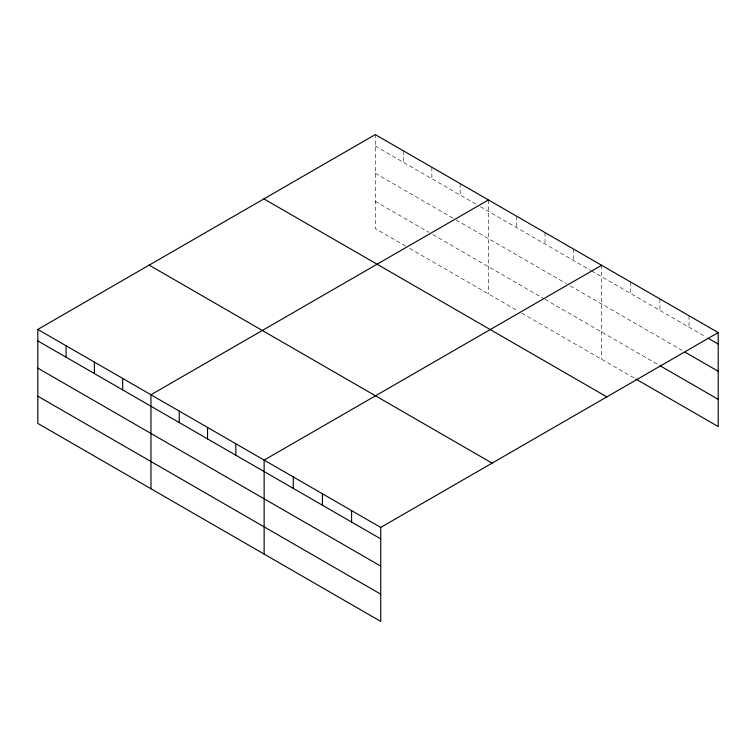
<?xml version="1.0" encoding="UTF-8"?>
<svg xmlns="http://www.w3.org/2000/svg" width="756" height="756" viewBox="0 0 756 756"><rect width="100%" height="100%" fill="white"/><g stroke="black" fill="none" stroke-linecap="round" stroke-linejoin="round"><path stroke-width="0.57" stroke-dasharray="3.78 2.83" d="M405.585 246.078L375.269 228.577L375.269 134.596M375.269 146.05L476.308 204.385M480.353 206.719L590.493 270.308M591.504 270.894L706.142 337.072M375.269 173.285L455.093 219.372M456.104 219.958L566.244 283.538M570.279 285.872L682.016 350.387M375.269 201.342L428.822 232.262M432.867 234.596L544.008 298.771M545.019 299.348L658.901 365.091M409.629 248.412L516.726 310.253M521.782 313.164L634.775 378.406M689.047 315.753L689.047 327.216M659.903 298.922L659.903 310.385M630.75 282.092L630.75 293.555M601.606 265.271L601.606 359.251M573.313 248.932L573.313 260.395M545.019 232.602L545.019 244.056M516.726 216.263L516.726 227.726M488.442 199.934L488.442 293.914M460.149 183.595L460.149 195.057M431.856 167.265L431.856 178.718M403.562 150.926L403.562 162.389"/><path stroke-width="1.13" d="M380.731 566.112L380.731 527.423L37.8 329.427L37.8 423.417L380.731 621.404L380.731 566.112L37.8 368.125M635.777 378.983L718.2 426.573L718.2 332.583L375.269 134.596L37.8 329.427M488.442 199.934L150.964 394.764L150.964 488.754M601.606 265.271L264.137 460.102L264.137 554.091M380.731 527.423L718.2 332.583M708.145 338.234L718.2 344.037M685.03 352.126L718.2 371.272M659.903 365.677L718.2 399.338M263.91 198.894L606.832 396.881M149.168 265.139L492.09 463.126M37.8 340.89L380.731 538.877M37.8 396.182L380.731 594.169M351.578 510.593L351.578 522.046M322.434 493.762L322.434 505.216M293.281 476.932L293.281 488.395M235.844 443.772L235.844 455.225M207.55 427.433L207.55 438.896M179.257 411.103L179.257 422.557M122.67 378.435L122.67 389.888M94.387 362.096L94.387 373.558M66.093 345.766L66.093 357.219"/></g></svg>
